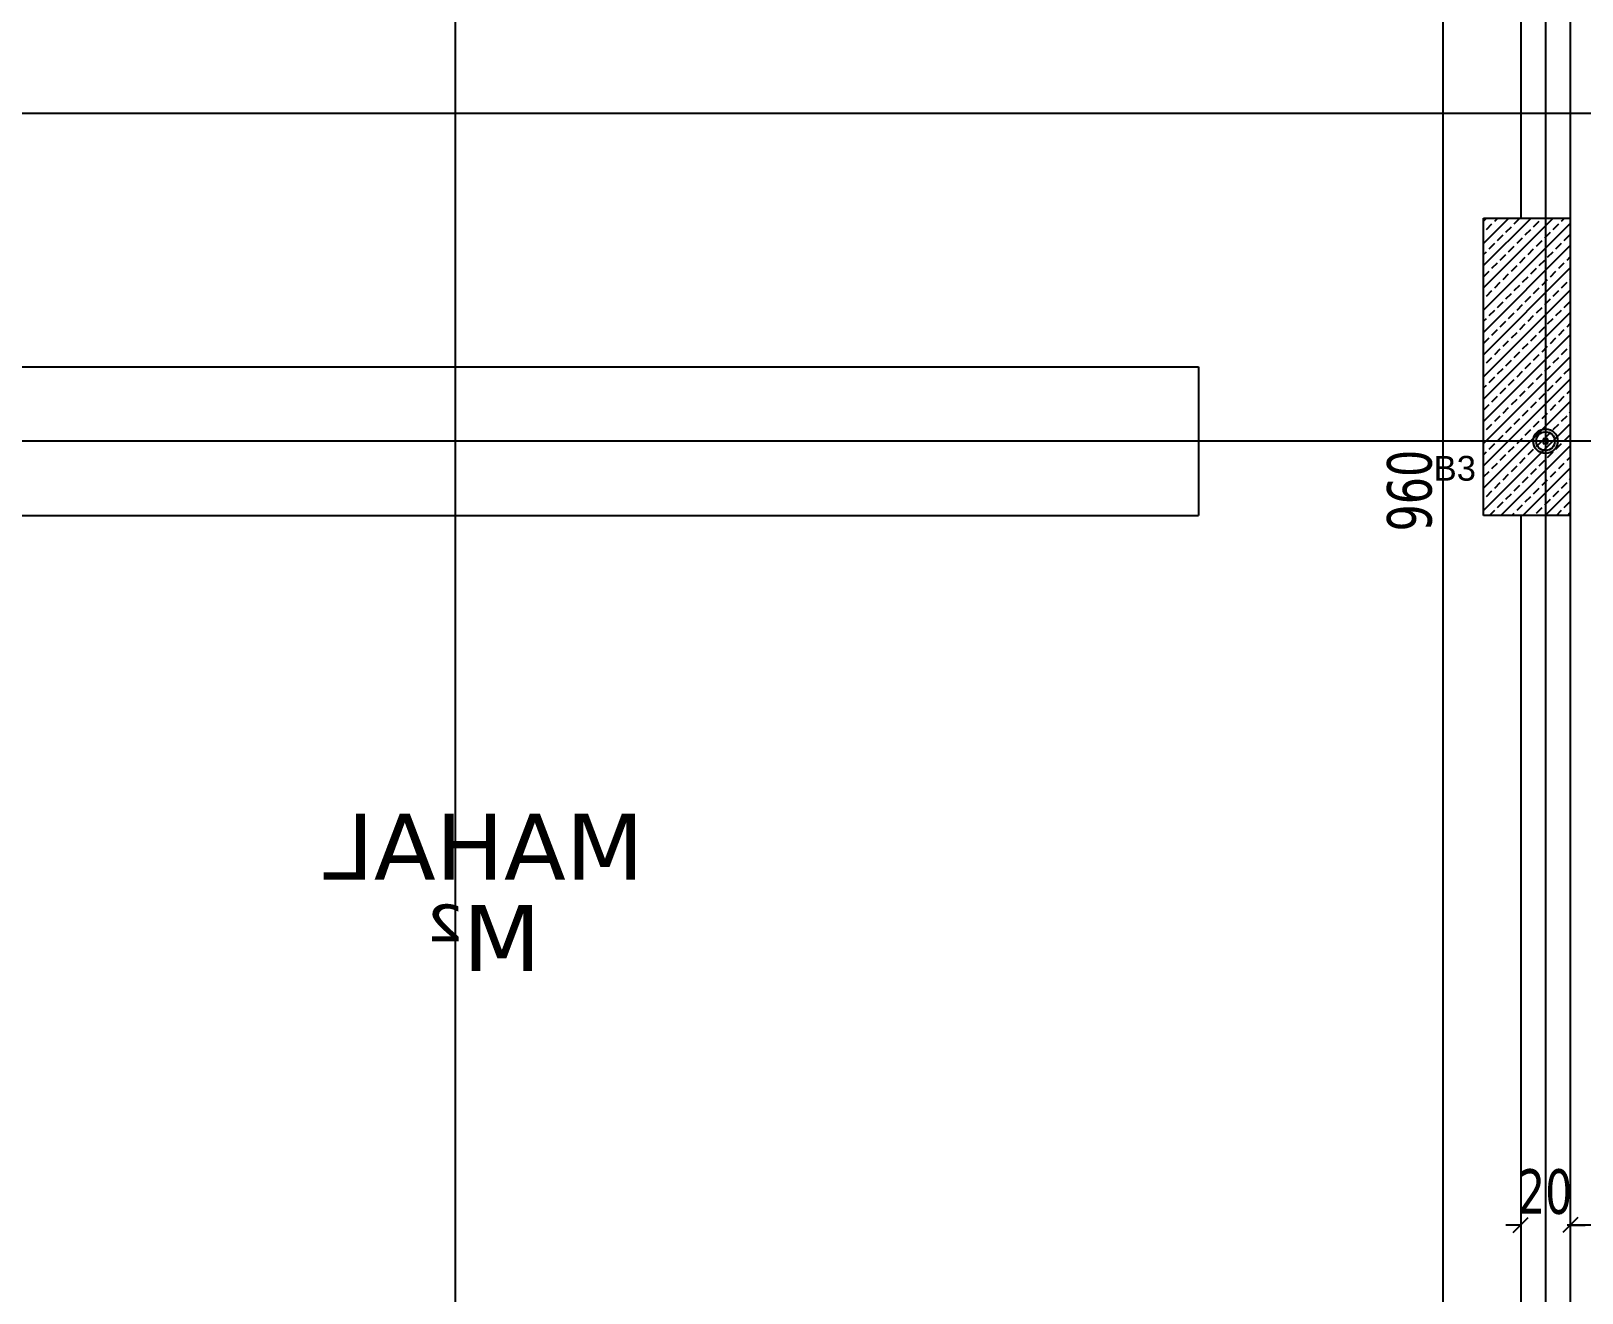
# Model space of a CAD drawing. Header units: millimetres. Extents: x 43168.9 to 43194.6, y -25545.1 to -25543.4.
# Drawn here: x 43170.4267 to 43170.5518, y -25544.0527 to -25543.9508 of the extents above; entities that cross this region are included whole.
import ezdxf
from ezdxf.enums import TextEntityAlignment as Align

# ---------------------------------------------------------------- set-up
doc = ezdxf.new("R2010")
doc.units = ezdxf.units.MM
doc.header["$LTSCALE"] = 200
doc.linetypes.add('DASHDOT2', pattern=[0.5, 0.25, -0.125, 0, -0.125])
for name, color, linetype in [('aks_sgh', 5, 'DASHDOT2'), ('duv_sgh', 4, 'Continuous'), ('gor-3_sgh', 191, 'Continuous'), ('kolon-b.a_sgh', 6, 'Continuous'), ('olcuic_sgh', 183, 'Continuous'), ('tarama-betonarme_sgh', 223, 'Continuous')]:
    doc.layers.add(name, color=color, linetype=linetype)
doc.styles.add('1-200', font='arial.ttf', dxfattribs={"height": 60})
doc.styles.add('dim', font='VERDANA.TTF', dxfattribs={"width": 0.7})
doc.styles.add('text1', font='VERDANA.TTF')

msp = doc.modelspace()

# ---------------------------------------------------------------- hatches: boundary and pattern name
h = msp.add_hatch(color=256)
edge = h.paths.add_edge_path()
edge.add_arc((43170.54888, -25543.98392), 0.001, 0, 360)
edge = h.paths.add_edge_path(flags=16)
edge.add_arc((43170.54888, -25543.98392), 0.00075, 0, 360)
h = msp.add_hatch(color=256)
edge = h.paths.add_edge_path()
edge.add_arc((43170.54888, -25543.98392), 0.001, 0, 360)
edge = h.paths.add_edge_path(flags=16)
edge.add_arc((43170.54888, -25543.98392), 0.00075, 0, 360)

# ---------------------------------------------------------------- linework, layer by layer
at = {"color": 0, "linetype": 'ByBlock', "lineweight": -2}
for p, q in [((43170.54908, -25543.98372), (43170.54868, -25543.98372)), ((43170.54868, -25543.98372), (43170.54868, -25543.98412)), ((43170.54908, -25543.98372), (43170.54868, -25543.98372)), ((43170.54868, -25543.98372), (43170.54868, -25543.98412)), ((43170.54895, -25543.98385), (43170.54881, -25543.98399)), ((43170.54895, -25543.98399), (43170.54881, -25543.98385)), ((43170.54895, -25543.98385), (43170.54881, -25543.98399)), ((43170.54895, -25543.98399), (43170.54881, -25543.98385)), ((43170.54908, -25543.98412), (43170.54908, -25543.98372)), ((43170.54908, -25543.98412), (43170.54908, -25543.98372)), ((43170.54868, -25543.98412), (43170.54908, -25543.98412)), ((43170.54868, -25543.98412), (43170.54908, -25543.98412)), ((43170.54628, -25544.04779), (43170.54748, -25544.04659)), ((43170.55148, -25544.04659), (43170.55028, -25544.04779)), ((43170.55148, -25544.04659), (43170.55028, -25544.04779))]:
    msp.add_line(p, q, dxfattribs=at)
at = {"color": 0, "linetype": 'Continuous', "lineweight": -2}
for radius in [0.001, 0.001, 0.00075, 0.00075]:
    msp.add_circle((43170.54888, -25543.98392), radius, dxfattribs=at)
at = {"layer": 'aks_sgh'}
for p, q in [((43170.46088, -25543.74092), (43170.46088, -25544.78992)), ((43170.54888, -25543.74092), (43170.54888, -25544.78992)), ((43171.17088, -25543.95748), (43170.19488, -25543.95748)), ((43171.17088, -25543.98392), (43170.19488, -25543.98392))]:
    msp.add_line(p, q, dxfattribs=at)
at = {"layer": 'duv_sgh'}
for p, q in [((43170.54688, -25543.92191), (43170.54688, -25543.96592)), ((43170.55088, -25543.92191), (43170.55088, -25544.09792)), ((43170.54688, -25543.98992), (43170.54688, -25544.08392))]:
    msp.add_line(p, q, dxfattribs=at)
at = {"layer": 'gor-3_sgh'}
for p, q in [((43170.37766, -25543.97792), (43170.52088, -25543.97792)), ((43170.52088, -25543.97792), (43170.52088, -25543.98992)), ((43170.37788, -25543.98992), (43170.52088, -25543.98992))]:
    msp.add_line(p, q, dxfattribs=at)
at = {"layer": 'kolon-b.a_sgh'}
for p, q in [((43170.54388, -25543.96592), (43170.55088, -25543.96592)), ((43170.54388, -25543.98992), (43170.54388, -25543.96592)), ((43170.55088, -25543.96592), (43170.55088, -25543.98992)), ((43170.55088, -25543.98992), (43170.54388, -25543.98992))]:
    msp.add_line(p, q, dxfattribs=at)
at = {"layer": 'olcuic_sgh'}
for p, q in [((43170.5406, -25543.89167), (43170.5406, -25544.08417)), ((43170.54688, -25544.04319), (43170.54688, -25544.04819)), ((43170.55088, -25544.04319), (43170.55088, -25544.04819)), ((43170.55088, -25544.04319), (43170.55088, -25544.04819)), ((43170.54688, -25544.04719), (43170.54568, -25544.04719)), ((43170.82113, -25544.04719), (43170.55063, -25544.04719)), ((43170.55088, -25544.04719), (43170.55208, -25544.04719))]:
    msp.add_line(p, q, dxfattribs=at)
at = {"layer": 'tarama-betonarme_sgh'}
for p, q in [((43170.54388, -25543.96616), (43170.54412, -25543.96592)), ((43170.54388, -25543.96796), (43170.54592, -25543.96592)), ((43170.54388, -25543.96975), (43170.54771, -25543.96592)), ((43170.54388, -25543.97155), (43170.54951, -25543.96592)), ((43170.54478, -25543.96616), (43170.54502, -25543.96592)), ((43170.54635, -25543.96638), (43170.5468, -25543.96593)), ((43170.54792, -25543.96661), (43170.54837, -25543.96616)), ((43170.5486, -25543.96593), (43170.54861, -25543.96592)), ((43170.55017, -25543.96616), (43170.55041, -25543.96592)), ((43170.54388, -25543.97335), (43170.55088, -25543.96635)), ((43170.54388, -25543.96706), (43170.54388, -25543.96705)), ((43170.54411, -25543.96683), (43170.54456, -25543.96638)), ((43170.54501, -25543.96773), (43170.54546, -25543.96728)), ((43170.54568, -25543.96705), (43170.54613, -25543.96661)), ((43170.54658, -25543.96795), (43170.54703, -25543.9675)), ((43170.54725, -25543.96728), (43170.5477, -25543.96683)), ((43170.54882, -25543.9675), (43170.54927, -25543.96705)), ((43170.5495, -25543.96683), (43170.54995, -25543.96638)), ((43170.55039, -25543.96773), (43170.55084, -25543.96728)), ((43170.54388, -25543.97514), (43170.55088, -25543.96814)), ((43170.54388, -25543.96885), (43170.54411, -25543.96863)), ((43170.54433, -25543.9684), (43170.54478, -25543.96795)), ((43170.5459, -25543.96863), (43170.54635, -25543.96818)), ((43170.54748, -25543.96885), (43170.54792, -25543.9684)), ((43170.54815, -25543.96818), (43170.5486, -25543.96773)), ((43170.54905, -25543.96907), (43170.5495, -25543.96863)), ((43170.54972, -25543.9684), (43170.55017, -25543.96795)), ((43170.54388, -25543.97694), (43170.55088, -25543.96994)), ((43170.54456, -25543.96997), (43170.54501, -25543.96952)), ((43170.54523, -25543.9693), (43170.54568, -25543.96885)), ((43170.54613, -25543.9702), (43170.54658, -25543.96975)), ((43170.5468, -25543.96952), (43170.54725, -25543.96907)), ((43170.5477, -25543.97042), (43170.54815, -25543.96997)), ((43170.54837, -25543.96975), (43170.54882, -25543.9693)), ((43170.54995, -25543.96997), (43170.55039, -25543.96952)), ((43170.55062, -25543.9693), (43170.55088, -25543.96904)), ((43170.54388, -25543.97065), (43170.54433, -25543.9702)), ((43170.54478, -25543.97154), (43170.54523, -25543.9711)), ((43170.54546, -25543.97087), (43170.5459, -25543.97042)), ((43170.54635, -25543.97177), (43170.5468, -25543.97132)), ((43170.54703, -25543.9711), (43170.54748, -25543.97065)), ((43170.5486, -25543.97132), (43170.54905, -25543.97087)), ((43170.54927, -25543.97065), (43170.54972, -25543.9702)), ((43170.55017, -25543.97154), (43170.55062, -25543.9711)), ((43170.55084, -25543.97087), (43170.55088, -25543.97084)), ((43170.54388, -25543.97873), (43170.55088, -25543.97173)), ((43170.54388, -25543.97245), (43170.54388, -25543.97244)), ((43170.54411, -25543.97222), (43170.54456, -25543.97177)), ((43170.54568, -25543.97244), (43170.54613, -25543.97199)), ((43170.54725, -25543.97267), (43170.5477, -25543.97222)), ((43170.54792, -25543.97199), (43170.54837, -25543.97154)), ((43170.54882, -25543.97289), (43170.54927, -25543.97244)), ((43170.5495, -25543.97222), (43170.54995, -25543.97177)), ((43170.54388, -25543.98053), (43170.55088, -25543.97353)), ((43170.54433, -25543.97379), (43170.54478, -25543.97334)), ((43170.54501, -25543.97312), (43170.54546, -25543.97267)), ((43170.5459, -25543.97401), (43170.54635, -25543.97356)), ((43170.54658, -25543.97334), (43170.54703, -25543.97289)), ((43170.54748, -25543.97424), (43170.54792, -25543.97379)), ((43170.54815, -25543.97356), (43170.5486, -25543.97312)), ((43170.54972, -25543.97379), (43170.55017, -25543.97334)), ((43170.55039, -25543.97312), (43170.55084, -25543.97267)), ((43170.54388, -25543.97424), (43170.54411, -25543.97401)), ((43170.54456, -25543.97536), (43170.54501, -25543.97491)), ((43170.54523, -25543.97469), (43170.54568, -25543.97424)), ((43170.5468, -25543.97491), (43170.54725, -25543.97446)), ((43170.54837, -25543.97514), (43170.54882, -25543.97469)), ((43170.54905, -25543.97446), (43170.5495, -25543.97401)), ((43170.54995, -25543.97536), (43170.55039, -25543.97491)), ((43170.55062, -25543.97469), (43170.55088, -25543.97443)), ((43170.54388, -25543.98233), (43170.55088, -25543.97533)), ((43170.54388, -25543.97603), (43170.54433, -25543.97559)), ((43170.54546, -25543.97626), (43170.5459, -25543.97581)), ((43170.54613, -25543.97559), (43170.54658, -25543.97514)), ((43170.54703, -25543.97648), (43170.54748, -25543.97603)), ((43170.5477, -25543.97581), (43170.54815, -25543.97536)), ((43170.5486, -25543.97671), (43170.54905, -25543.97626)), ((43170.54927, -25543.97603), (43170.54972, -25543.97559)), ((43170.55084, -25543.97626), (43170.55088, -25543.97622)), ((43170.54388, -25543.98412), (43170.55088, -25543.97712)), ((43170.54411, -25543.97761), (43170.54456, -25543.97716)), ((43170.54478, -25543.97693), (43170.54523, -25543.97648)), ((43170.54568, -25543.97783), (43170.54613, -25543.97738)), ((43170.54635, -25543.97716), (43170.5468, -25543.97671)), ((43170.54725, -25543.97805), (43170.5477, -25543.97761)), ((43170.54792, -25543.97738), (43170.54837, -25543.97693)), ((43170.5495, -25543.97761), (43170.54995, -25543.97716)), ((43170.55017, -25543.97693), (43170.55062, -25543.97648)), ((43170.54388, -25543.97784), (43170.54388, -25543.97783)), ((43170.54433, -25543.97918), (43170.54478, -25543.97873)), ((43170.54501, -25543.9785), (43170.54546, -25543.97805)), ((43170.54658, -25543.97873), (43170.54703, -25543.97828)), ((43170.54815, -25543.97895), (43170.5486, -25543.9785)), ((43170.54882, -25543.97828), (43170.54927, -25543.97783)), ((43170.54972, -25543.97918), (43170.55017, -25543.97873)), ((43170.55039, -25543.9785), (43170.55084, -25543.97805)), ((43170.54388, -25543.98592), (43170.55088, -25543.97892)), ((43170.54388, -25543.97963), (43170.54411, -25543.9794)), ((43170.54523, -25543.98008), (43170.54568, -25543.97963)), ((43170.5459, -25543.9794), (43170.54635, -25543.97895)), ((43170.5468, -25543.9803), (43170.54725, -25543.97985)), ((43170.54748, -25543.97963), (43170.54792, -25543.97918)), ((43170.54837, -25543.98052), (43170.54882, -25543.98008)), ((43170.54905, -25543.97985), (43170.5495, -25543.9794)), ((43170.55062, -25543.98008), (43170.55088, -25543.97982)), ((43170.54388, -25543.98771), (43170.55088, -25543.98071)), ((43170.54388, -25543.98142), (43170.54433, -25543.98097)), ((43170.54456, -25543.98075), (43170.54501, -25543.9803)), ((43170.54546, -25543.98165), (43170.5459, -25543.9812)), ((43170.54613, -25543.98097), (43170.54658, -25543.98052)), ((43170.5477, -25543.9812), (43170.54815, -25543.98075)), ((43170.54927, -25543.98142), (43170.54972, -25543.98097)), ((43170.54995, -25543.98075), (43170.55039, -25543.9803)), ((43170.54388, -25543.98951), (43170.55088, -25543.98251)), ((43170.54411, -25543.98299), (43170.54456, -25543.98255)), ((43170.54478, -25543.98232), (43170.54523, -25543.98187)), ((43170.54635, -25543.98255), (43170.5468, -25543.9821)), ((43170.54703, -25543.98187), (43170.54748, -25543.98142)), ((43170.54792, -25543.98277), (43170.54837, -25543.98232)), ((43170.5486, -25543.9821), (43170.54905, -25543.98165)), ((43170.5495, -25543.98299), (43170.54995, -25543.98255)), ((43170.55017, -25543.98232), (43170.55062, -25543.98187)), ((43170.55084, -25543.98165), (43170.55088, -25543.98161)), ((43170.54388, -25543.98322), (43170.54388, -25543.98322)), ((43170.54501, -25543.98389), (43170.54546, -25543.98344)), ((43170.54568, -25543.98322), (43170.54613, -25543.98277)), ((43170.54658, -25543.98412), (43170.54703, -25543.98367)), ((43170.54725, -25543.98344), (43170.5477, -25543.98299)), ((43170.54882, -25543.98367), (43170.54927, -25543.98322)), ((43170.55039, -25543.98389), (43170.55084, -25543.98344)), ((43170.54388, -25543.98502), (43170.54411, -25543.98479)), ((43170.54433, -25543.98457), (43170.54478, -25543.98412)), ((43170.54523, -25543.98546), (43170.54568, -25543.98501)), ((43170.54527, -25543.98992), (43170.55088, -25543.98431)), ((43170.5459, -25543.98479), (43170.54635, -25543.98434)), ((43170.54748, -25543.98501), (43170.54792, -25543.98457)), ((43170.54815, -25543.98434), (43170.5486, -25543.98389)), ((43170.54905, -25543.98524), (43170.5495, -25543.98479)), ((43170.54972, -25543.98457), (43170.55017, -25543.98412)), ((43170.54388, -25543.98681), (43170.54433, -25543.98636)), ((43170.54456, -25543.98614), (43170.54501, -25543.98569)), ((43170.54613, -25543.98636), (43170.54658, -25543.98591)), ((43170.5468, -25543.98569), (43170.54725, -25543.98524)), ((43170.54706, -25543.98992), (43170.55088, -25543.9861)), ((43170.5477, -25543.98659), (43170.54815, -25543.98614)), ((43170.54837, -25543.98591), (43170.54882, -25543.98546)), ((43170.54927, -25543.98681), (43170.54972, -25543.98636)), ((43170.54995, -25543.98614), (43170.55039, -25543.98569)), ((43170.55062, -25543.98546), (43170.55088, -25543.9852)), ((43170.54478, -25543.98771), (43170.54523, -25543.98726)), ((43170.54546, -25543.98704), (43170.5459, -25543.98659)), ((43170.54635, -25543.98793), (43170.5468, -25543.98748)), ((43170.54703, -25543.98726), (43170.54748, -25543.98681)), ((43170.5486, -25543.98748), (43170.54905, -25543.98704)), ((43170.55017, -25543.98771), (43170.55062, -25543.98726)), ((43170.55084, -25543.98704), (43170.55088, -25543.987)), ((43170.54388, -25543.98861), (43170.54388, -25543.98861)), ((43170.54411, -25543.98838), (43170.54456, -25543.98793)), ((43170.54501, -25543.98928), (43170.54546, -25543.98883)), ((43170.54568, -25543.98861), (43170.54613, -25543.98816)), ((43170.54725, -25543.98883), (43170.5477, -25543.98838)), ((43170.54792, -25543.98816), (43170.54837, -25543.98771)), ((43170.54882, -25543.98906), (43170.54927, -25543.98861)), ((43170.54886, -25543.98992), (43170.55088, -25543.9879)), ((43170.5495, -25543.98838), (43170.54995, -25543.98793)), ((43170.55039, -25543.98928), (43170.55084, -25543.98883)), ((43170.54437, -25543.98992), (43170.54478, -25543.9895)), ((43170.54616, -25543.98992), (43170.54635, -25543.98973)), ((43170.54658, -25543.9895), (43170.54703, -25543.98906)), ((43170.54815, -25543.98973), (43170.5486, -25543.98928)), ((43170.54976, -25543.98992), (43170.55017, -25543.9895)), ((43170.55065, -25543.98992), (43170.55088, -25543.98969))]:
    msp.add_line(p, q, dxfattribs=at)

# ---------------------------------------------------------------- texts
at = {"color": 7, "style": 'text1', "text_generation_flag": 4}
for tag, text, height, p in [('MAHAL', '', 0.00533, (43170.46319, -25544.01666)), ('M²', 'm²', 0.005333, (43170.46319, -25544.02397))]:
    msp.add_attdef(tag, text=text, height=height, rotation=180, dxfattribs=at).set_placement(p, align=Align.MIDDLE)
at = {"layer": 'aks_sgh', "style": '1-200'}
msp.add_text('B3', height=0.002, rotation=0, dxfattribs=at).set_placement((43170.53985, -25543.98711))
msp.add_text('B3', height=0.002, rotation=0, dxfattribs=at).set_placement((43170.53985, -25543.98711))
at = {"layer": 'olcuic_sgh', "color": 2, "style": 'dim', "width": 0.7}
msp.add_text('960', height=0.0036, rotation=90, dxfattribs=at).set_placement((43170.53969, -25543.99121))
msp.add_text('20', height=0.0036, dxfattribs=at).set_placement((43170.54665, -25544.04628))

doc.saveas('drawing.dxf')
